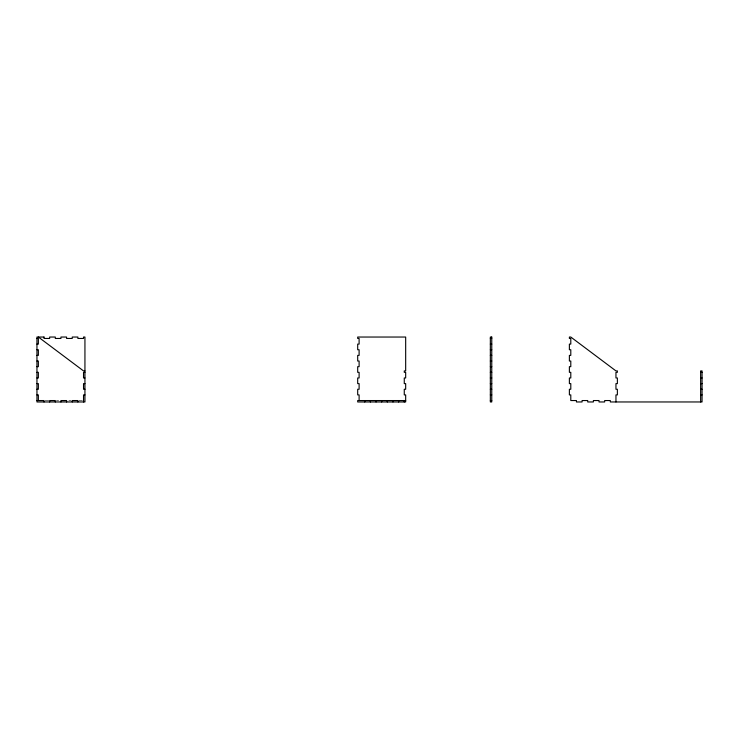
<?xml version="1.0" encoding="UTF-8"?>
<svg xmlns="http://www.w3.org/2000/svg" width="739" height="739" viewBox="0 0 739 739"><rect width="100%" height="100%" fill="white"/><g stroke="black" fill="none" stroke-linecap="round" stroke-linejoin="round"><path stroke-width="0.55" stroke-dasharray="3.69 2.77" d="M45.134 400.547L49.652 400.547M56.423 400.547L58.686 400.547M68.847 400.547L71.101 400.547M79.008 400.547L82.398 400.547"/><path stroke-width="1.11" d="M36.95 338.453L38.363 338.453L38.363 344.097L36.95 344.097M490.345 338.453L491.758 338.453M490.345 344.097L491.758 344.097M36.95 349.741L38.363 349.741L38.363 355.385L36.95 355.385M490.345 349.741L491.758 349.741M490.345 355.385L491.758 355.385M36.95 361.029L38.363 361.029L38.363 366.673L36.95 366.673M490.345 361.029L491.758 361.029M490.345 366.673L491.758 366.673M84.939 370.913L83.525 370.913L38.363 337.039M36.95 372.327L38.363 372.327L38.363 377.971L36.95 377.971M84.939 372.327L83.525 372.327L83.525 377.971L84.939 377.971M490.345 372.327L491.758 372.327M700.637 372.327L702.05 372.327M490.345 377.971L491.758 377.971M700.637 377.971L702.05 377.971M36.95 383.615L38.363 383.615L38.363 389.259L36.95 389.259M84.939 383.615L83.525 383.615L83.525 389.259L84.939 389.259M490.345 383.615L491.758 383.615M700.637 383.615L702.05 383.615M490.345 389.259L491.758 389.259M700.637 389.259L702.05 389.259M36.95 394.903L38.363 394.903L38.363 400.547M84.939 394.903L83.525 394.903L83.525 401.961M490.345 394.903L491.758 394.903M700.637 394.903L702.05 394.903M36.95 400.547L44.007 400.547L44.007 401.961M405.674 400.547L357.694 400.547L357.694 401.961L405.674 401.961L405.674 394.903L404.27 394.903L404.27 389.259L405.674 389.259L405.674 383.615L404.27 383.615L404.27 377.971L405.674 377.971L405.674 372.327L404.27 372.327L404.27 370.913L405.674 370.913L405.674 337.039L357.694 337.039L357.694 338.453L359.108 338.453L359.108 344.097L357.694 344.097L357.694 349.741L359.108 349.741L359.108 355.385L357.694 355.385L357.694 361.029L359.108 361.029L359.108 366.673L357.694 366.673L357.694 372.327L359.108 372.327L359.108 377.971L357.694 377.971L357.694 383.615L359.108 383.615L359.108 389.259L357.694 389.259L357.694 394.903L359.108 394.903L359.108 400.547M490.345 400.547L491.758 400.547M700.637 401.961L700.637 370.913L702.05 370.913L702.05 401.961L610.312 401.961L610.312 400.547L604.668 400.547L604.668 401.961L599.024 401.961L599.024 400.547L593.38 400.547L593.38 401.961L587.727 401.961L587.727 400.547L582.083 400.547L582.083 401.961L576.438 401.961L576.438 400.547L570.794 400.547L570.794 394.903L569.381 394.903L569.381 389.259L570.794 389.259L570.794 383.615L569.381 383.615L569.381 377.971L570.794 377.971L570.794 372.327L569.381 372.327L569.381 366.673L570.794 366.673L570.794 361.029L569.381 361.029L569.381 355.385L570.794 355.385L570.794 349.741L569.381 349.741L569.381 344.097L570.794 344.097L570.794 338.453L569.381 338.453L569.381 337.039L570.794 337.039L615.956 370.913L617.37 370.913L617.37 372.327L615.956 372.327L615.956 377.971L617.37 377.971L617.37 383.615L615.956 383.615L615.956 389.259L617.37 389.259L617.37 394.903L615.956 394.903L615.956 401.961M404.27 400.547L404.27 401.961M398.626 400.547L398.626 401.961M392.972 400.547L392.972 401.961M387.328 400.547L387.328 401.961M381.684 400.547L381.684 401.961M376.04 400.547L376.04 401.961M370.396 400.547L370.396 401.961M364.752 400.547L364.752 401.961M77.881 401.961L77.881 400.547L72.237 400.547L72.237 401.961M66.584 401.961L66.584 400.547L60.94 400.547L60.94 401.961M55.296 401.961L55.296 400.547L49.652 400.547L49.652 401.961M44.007 337.039L36.95 337.039L36.95 401.961L84.939 401.961L84.939 337.039L83.525 337.039L83.525 338.453L77.881 338.453L77.881 337.039L72.237 337.039L72.237 338.453L66.584 338.453L66.584 337.039L60.94 337.039L60.94 338.453L55.296 338.453L55.296 337.039L49.652 337.039L49.652 338.453L44.007 338.453L44.007 337.039M491.758 337.039L490.345 337.039L490.345 401.961L491.758 401.961L491.758 337.039"/></g></svg>
